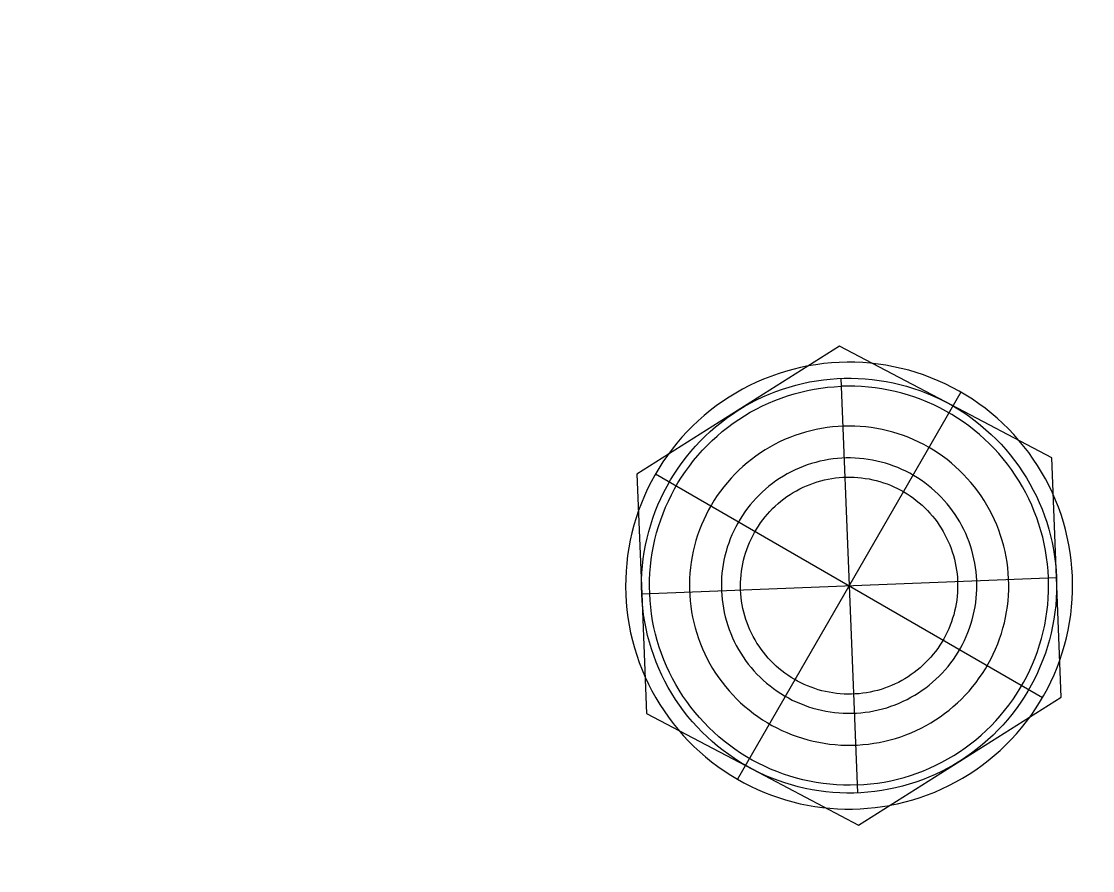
# Model space of a CAD drawing. Header units: inches. Extents: x -4 to 200, y 0 to 129.
# Drawn here: x 33.092 to 34.413, y 23.3 to 24.347 of the extents above; entities that cross this region are included whole.
import ezdxf

# ---------------------------------------------------------------- set-up
doc = ezdxf.new("R2010")
doc.units = ezdxf.units.IN
doc.layers.add('ZANO_R', color=7, linetype='Continuous', lineweight=0)
doc.layers.add('ZANO_W', color=1, linetype='Continuous', lineweight=0)
doc.styles.get("Standard").update_dxf_attribs({"font": 'arial.ttf'})
doc.dimstyles.new('amerykanie', dxfattribs={"dimtxt": 50, "dimasz": 50, "dimexe": 0.5, "dimexo": 0.5, "dimgap": 1, "dimtad": 1, "dimdec": 0, "dimzin": 0, "dimlunit": 5, "dimtxsty": 'Standard', "dimcen": 0.09, "dimclrd": 1, "dimclre": 1, "dimclrt": 1, "dimazin": 0, "dimtfac": 1, "dimtdec": 0, "dimtmove": 0, "dimatfit": 3, "dimfxl": 1, "dimtzin": 0, "dimarcsym": 1})

# ---------------------------------------------------------------- blocks, each defined once
blk = doc.blocks.new('*D370')
at = {"layer": 'ZANO_W', "color": 1, "lineweight": -2}
for p, q in [((37.2736, 45.8972), (2.0043, 45.8972)), ((2.5043, 19.7728), (2.5043, 44.8972)), ((37.2736, 18.7728), (2.0043, 18.7728))]:
    blk.add_line(p, q, dxfattribs=at)
at = {"layer": 'ZANO_W', "color": 1}
for points in [[(2.6709, 44.8972), (2.3376, 44.8972), (2.5043, 45.8972)], [(2.3376, 19.7728), (2.6709, 19.7728), (2.5043, 18.7728)]]:
    blk.add_solid(points, dxfattribs=at)
at = {"layer": 'ZANO_W', "color": 1, "insert": (1.1641, 32.335), "char_height": 1.625, "attachment_point": 5, "rotation": 90}
blk.add_mtext('27 1/8', dxfattribs=at)
blk = doc.blocks.new('*D371')
at = {"layer": 'ZANO_W', "color": 1, "lineweight": -2}
for p, q in [((37.5199, 64.6636), (-0.4531, 64.6636)), ((0.0469, 63.6636), (0.0469, 1.0179)), ((37.0452, 0.0179), (-0.4531, 0.0179))]:
    blk.add_line(p, q, dxfattribs=at)
at = {"layer": 'ZANO_W', "color": 1}
for points in [[(0.2136, 63.6636), (-0.1198, 63.6636), (0.0469, 64.6636)], [(-0.1198, 1.0179), (0.2136, 1.0179), (0.0469, 0.0179)]]:
    blk.add_solid(points, dxfattribs=at)
at = {"layer": 'ZANO_W', "color": 1, "insert": (-1.2933, 32.3407), "char_height": 1.625, "attachment_point": 5, "rotation": 90}
blk.add_mtext('64 5/8', dxfattribs=at)

msp = doc.modelspace()

# ---------------------------------------------------------------- linework, layer by layer
at = {"layer": 'ZANO_R'}
for p, q in [((34.10124, 23.94655), (33.97632, 23.86761)), ((34.23206, 23.87783), (34.10124, 23.94655)), ((34.06256, 23.92221), (34.05317, 23.92029)), ((34.07222, 23.92383), (34.06273, 23.92224)), ((34.08175, 23.92509), (34.07222, 23.92383)), ((34.09133, 23.92602), (34.08175, 23.92509)), ((34.10093, 23.92661), (34.09133, 23.92602)), ((34.11055, 23.92686), (34.10093, 23.92661)), ((34.12017, 23.92678), (34.11055, 23.92686)), ((34.12978, 23.92637), (34.12017, 23.92678)), ((34.13937, 23.92561), (34.12978, 23.92637)), ((34.14893, 23.92453), (34.13937, 23.92561)), ((34.15844, 23.92311), (34.14893, 23.92453)), ((34.1679, 23.92136), (34.15844, 23.92311)), ((34.01646, 23.9094), (34.00754, 23.90588)), ((34.02549, 23.9126), (34.01646, 23.9094)), ((34.03463, 23.91548), (34.02549, 23.9126)), ((34.04386, 23.91805), (34.03463, 23.91548)), ((34.05317, 23.92029), (34.04386, 23.91805)), ((34.17729, 23.91928), (34.1679, 23.92136)), ((34.18661, 23.91688), (34.17729, 23.91928)), ((34.19583, 23.91415), (34.18661, 23.91688)), ((34.20495, 23.9111), (34.19583, 23.91415)), ((34.21397, 23.90773), (34.20495, 23.9111)), ((33.9901, 23.89794), (33.9816, 23.89352)), ((33.99875, 23.90206), (33.9901, 23.89794)), ((34.00754, 23.90588), (33.99875, 23.90206)), ((34.03081, 23.89362), (34.03905, 23.89626)), ((34.03905, 23.89626), (34.04736, 23.89862)), ((34.04736, 23.89862), (34.05576, 23.90069)), ((34.05576, 23.90069), (34.06421, 23.90249)), ((34.06421, 23.90249), (34.07273, 23.90399)), ((34.07273, 23.90399), (34.08129, 23.90521)), ((34.07812, 23.89485), (34.08646, 23.8959)), ((34.08129, 23.90521), (34.08988, 23.90614)), ((34.08646, 23.8959), (34.09483, 23.89667)), ((34.08988, 23.90614), (34.09851, 23.90677)), ((34.09483, 23.89667), (34.10322, 23.89715)), ((34.09851, 23.90677), (34.10714, 23.90712)), ((34.10282, 23.90698), (34.12326, 23.3955)), ((34.11162, 23.89734), (34.10322, 23.89715)), ((34.10714, 23.90712), (34.11579, 23.90717)), ((34.12002, 23.89724), (34.11162, 23.89734)), ((34.11579, 23.90717), (34.12443, 23.90693)), ((34.12841, 23.89686), (34.12002, 23.89724)), ((34.12443, 23.90693), (34.13306, 23.9064)), ((34.13679, 23.89619), (34.12841, 23.89686)), ((34.13306, 23.9064), (34.14167, 23.90558)), ((34.14514, 23.89524), (34.13679, 23.89619)), ((34.14167, 23.90558), (34.15024, 23.90447)), ((34.15024, 23.90447), (34.15877, 23.90307)), ((34.15877, 23.90307), (34.16725, 23.90138)), ((34.16725, 23.90138), (34.17567, 23.89941)), ((34.17567, 23.89941), (34.18401, 23.89715)), ((34.18401, 23.89715), (34.19228, 23.89461)), ((34.22286, 23.90405), (34.21397, 23.90773)), ((34.23161, 23.90007), (34.22286, 23.90405)), ((34.24022, 23.89578), (34.23161, 23.90007)), ((34.24868, 23.89119), (34.24022, 23.89578)), ((33.96508, 23.8838), (33.95709, 23.87851)), ((33.97326, 23.8888), (33.96508, 23.8838)), ((33.9816, 23.89352), (33.97326, 23.8888)), ((34.25086, 23.88995), (33.97523, 23.41254)), ((33.99891, 23.88033), (34.00672, 23.88406)), ((34.00672, 23.88406), (34.01464, 23.88751)), ((34.01464, 23.88751), (34.02268, 23.8907)), ((34.02144, 23.87966), (34.02929, 23.88265)), ((34.02268, 23.8907), (34.03081, 23.89362)), ((34.02929, 23.88265), (34.03724, 23.88538)), ((34.03724, 23.88538), (34.04527, 23.88783)), ((34.04527, 23.88783), (34.05339, 23.89)), ((34.05339, 23.89), (34.06158, 23.8919)), ((34.06158, 23.8919), (34.06982, 23.89352)), ((34.06982, 23.89352), (34.07812, 23.89485)), ((34.15345, 23.894), (34.14514, 23.89524)), ((34.16172, 23.89248), (34.15345, 23.894)), ((34.16992, 23.89068), (34.16172, 23.89248)), ((34.17807, 23.8886), (34.16992, 23.89068)), ((34.18613, 23.88624), (34.17807, 23.8886)), ((34.19411, 23.88361), (34.18613, 23.88624)), ((34.19228, 23.89461), (34.20045, 23.8918)), ((34.202, 23.8807), (34.19411, 23.88361)), ((34.20045, 23.8918), (34.20853, 23.88871)), ((34.20853, 23.88871), (34.21649, 23.88535)), ((34.21649, 23.88535), (34.22434, 23.88172)), ((34.25697, 23.88631), (34.24868, 23.89119)), ((34.26508, 23.88115), (34.25697, 23.88631)), ((33.94928, 23.87295), (33.94168, 23.86713)), ((33.95709, 23.87851), (33.94928, 23.87295)), ((33.97632, 23.86761), (33.98371, 23.8721)), ((33.98371, 23.8721), (33.99124, 23.87635)), ((33.99124, 23.87635), (33.99891, 23.88033)), ((33.99856, 23.86909), (34.00606, 23.87287)), ((34.00606, 23.87287), (34.01369, 23.8764)), ((34.01369, 23.8764), (34.02144, 23.87966)), ((34.20978, 23.87753), (34.202, 23.8807)), ((34.21745, 23.8741), (34.20978, 23.87753)), ((34.225, 23.8704), (34.21745, 23.8741)), ((34.22434, 23.88172), (34.23206, 23.87783)), ((34.23241, 23.86645), (34.225, 23.8704)), ((34.36288, 23.80911), (34.23206, 23.87783)), ((34.23206, 23.87783), (34.23965, 23.87368)), ((34.23965, 23.87368), (34.24709, 23.86928)), ((34.24709, 23.86928), (34.25437, 23.86463)), ((34.27301, 23.8757), (34.26508, 23.88115)), ((34.28075, 23.86998), (34.27301, 23.8757)), ((34.28828, 23.864), (34.28075, 23.86998)), ((33.97632, 23.86761), (33.8514, 23.78868)), ((33.93427, 23.86104), (33.92709, 23.8547)), ((33.94168, 23.86713), (33.93427, 23.86104)), ((33.95513, 23.85267), (33.96203, 23.85789)), ((33.96203, 23.85789), (33.96909, 23.86287)), ((33.96909, 23.86287), (33.97632, 23.86761)), ((33.96996, 23.85147), (33.97688, 23.85624)), ((33.97688, 23.85624), (33.98396, 23.86077)), ((33.98396, 23.86077), (33.99119, 23.86506)), ((33.99119, 23.86506), (33.99856, 23.86909)), ((34.23969, 23.86225), (34.23241, 23.86645)), ((34.24682, 23.8578), (34.23969, 23.86225)), ((34.2538, 23.85312), (34.24682, 23.8578)), ((34.25437, 23.86463), (34.2615, 23.85973)), ((34.2615, 23.85973), (34.26846, 23.8546)), ((34.2956, 23.85775), (34.28828, 23.864)), ((34.30269, 23.85126), (34.2956, 23.85775)), ((33.92013, 23.84811), (33.9134, 23.84129)), ((33.92709, 23.8547), (33.92013, 23.84811)), ((33.9419, 23.84155), (33.94842, 23.84722)), ((33.94842, 23.84722), (33.95513, 23.85267)), ((33.95663, 23.84124), (33.96321, 23.84647)), ((33.96321, 23.84647), (33.96996, 23.85147)), ((34.07247, 23.8439), (34.0658, 23.84237)), ((34.07918, 23.84519), (34.07247, 23.8439)), ((34.08593, 23.84625), (34.07918, 23.84519)), ((34.09271, 23.84707), (34.08593, 23.84625)), ((34.09952, 23.84766), (34.09271, 23.84707)), ((34.10635, 23.84801), (34.09952, 23.84766)), ((34.11318, 23.84812), (34.10635, 23.84801)), ((34.12001, 23.848), (34.11318, 23.84812)), ((34.12684, 23.84764), (34.12001, 23.848)), ((34.13364, 23.84704), (34.12684, 23.84764)), ((34.14043, 23.84621), (34.13364, 23.84704)), ((34.14718, 23.84514), (34.14043, 23.84621)), ((34.15389, 23.84384), (34.14718, 23.84514)), ((34.16055, 23.84231), (34.15389, 23.84384)), ((34.26061, 23.84819), (34.2538, 23.85312)), ((34.26724, 23.84304), (34.26061, 23.84819)), ((34.2737, 23.83766), (34.26724, 23.84304)), ((34.26846, 23.8546), (34.27524, 23.84923)), ((34.27524, 23.84923), (34.28183, 23.84364)), ((34.28183, 23.84364), (34.28823, 23.83783)), ((34.30956, 23.84452), (34.30269, 23.85126)), ((34.31618, 23.83754), (34.30956, 23.84452)), ((33.90692, 23.83423), (33.90068, 23.82696)), ((33.9134, 23.84129), (33.90692, 23.83423)), ((33.92944, 23.82956), (33.93557, 23.83566)), ((33.93557, 23.83566), (33.9419, 23.84155)), ((33.93802, 23.82425), (33.94403, 23.83013)), ((33.94403, 23.83013), (33.95023, 23.83579)), ((33.95023, 23.83579), (33.95663, 23.84124)), ((34.03351, 23.83134), (34.0273, 23.82847)), ((34.0398, 23.83399), (34.03351, 23.83134)), ((34.04619, 23.83643), (34.0398, 23.83399)), ((34.05266, 23.83863), (34.04619, 23.83643)), ((34.0592, 23.84062), (34.05266, 23.83863)), ((34.0658, 23.84237), (34.0592, 23.84062)), ((34.16715, 23.84054), (34.16055, 23.84231)), ((34.17369, 23.83855), (34.16715, 23.84054)), ((34.18015, 23.83633), (34.17369, 23.83855)), ((34.18653, 23.83389), (34.18015, 23.83633)), ((34.19283, 23.83123), (34.18653, 23.83389)), ((34.19903, 23.82835), (34.19283, 23.83123)), ((34.27997, 23.83207), (34.2737, 23.83766)), ((34.28605, 23.82627), (34.27997, 23.83207)), ((34.28823, 23.83783), (34.29444, 23.83181)), ((34.29444, 23.83181), (34.30043, 23.82558)), ((34.32256, 23.83034), (34.31618, 23.83754)), ((34.32868, 23.82292), (34.32256, 23.83034)), ((33.8947, 23.81947), (33.88898, 23.81178)), ((33.90068, 23.82696), (33.8947, 23.81947)), ((33.91234, 23.81007), (33.91782, 23.81676)), ((33.91782, 23.81676), (33.92352, 23.82326)), ((33.92352, 23.82326), (33.92944, 23.82956)), ((33.92662, 23.8119), (33.93221, 23.81818)), ((33.93221, 23.81818), (33.93802, 23.82425)), ((34.00934, 23.8186), (34.0036, 23.8149)), ((34.01521, 23.8221), (34.00934, 23.8186)), ((34.0212, 23.82539), (34.01521, 23.8221)), ((34.0273, 23.82847), (34.0212, 23.82539)), ((34.20512, 23.82526), (34.19903, 23.82835)), ((34.21111, 23.82196), (34.20512, 23.82526)), ((34.21697, 23.81845), (34.21111, 23.82196)), ((34.22271, 23.81475), (34.21697, 23.81845)), ((34.29192, 23.82026), (34.28605, 23.82627)), ((34.29759, 23.81405), (34.29192, 23.82026)), ((34.30043, 23.82558), (34.30621, 23.81915)), ((34.30621, 23.81915), (34.31177, 23.81253)), ((34.33454, 23.81529), (34.32868, 23.82292)), ((33.88354, 23.80389), (33.87837, 23.79582)), ((33.88898, 23.81178), (33.88354, 23.80389)), ((33.90709, 23.8032), (33.91234, 23.81007)), ((33.91609, 23.79881), (33.92124, 23.80545)), ((33.92124, 23.80545), (33.92662, 23.8119)), ((33.99251, 23.80691), (33.98718, 23.80264)), ((33.99798, 23.811), (33.99251, 23.80691)), ((34.0036, 23.8149), (33.99798, 23.811)), ((34.07189, 23.80328), (34.06667, 23.80176)), ((34.07716, 23.80461), (34.07189, 23.80328)), ((34.08248, 23.80575), (34.07716, 23.80461)), ((34.08783, 23.80672), (34.08248, 23.80575)), ((34.09321, 23.80749), (34.08783, 23.80672)), ((34.09862, 23.80808), (34.09321, 23.80749)), ((34.10404, 23.80849), (34.09862, 23.80808)), ((34.10947, 23.80871), (34.10404, 23.80849)), ((34.11491, 23.80874), (34.10947, 23.80871)), ((34.12034, 23.80858), (34.11491, 23.80874)), ((34.12577, 23.80823), (34.12034, 23.80858)), ((34.13118, 23.8077), (34.12577, 23.80823)), ((34.13657, 23.80698), (34.13118, 23.8077)), ((34.14193, 23.80607), (34.13657, 23.80698)), ((34.14726, 23.80499), (34.14193, 23.80607)), ((34.15254, 23.80371), (34.14726, 23.80499)), ((34.15778, 23.80226), (34.15254, 23.80371)), ((34.22832, 23.81084), (34.22271, 23.81475)), ((34.23379, 23.80675), (34.22832, 23.81084)), ((34.23912, 23.80246), (34.23379, 23.80675)), ((34.30304, 23.80766), (34.29759, 23.81405)), ((34.30827, 23.80108), (34.30304, 23.80766)), ((34.31177, 23.81253), (34.31711, 23.80573)), ((34.31711, 23.80573), (34.32221, 23.79875)), ((34.34013, 23.80746), (34.33454, 23.81529)), ((34.34544, 23.79944), (34.34013, 23.80746)), ((34.36878, 23.66146), (34.36288, 23.80911)), ((33.87837, 23.79582), (33.87349, 23.78758)), ((33.8973, 23.78895), (33.90208, 23.79616)), ((33.90208, 23.79616), (33.90709, 23.8032)), ((33.90648, 23.78502), (33.91117, 23.792)), ((33.91117, 23.792), (33.91609, 23.79881)), ((33.97698, 23.79354), (33.97212, 23.78873)), ((33.982, 23.79818), (33.97698, 23.79354)), ((33.98718, 23.80264), (33.982, 23.79818)), ((34.0415, 23.79156), (34.0367, 23.78901)), ((34.04639, 23.79395), (34.0415, 23.79156)), ((34.05135, 23.79616), (34.04639, 23.79395)), ((34.05639, 23.79821), (34.05135, 23.79616)), ((34.0615, 23.80007), (34.05639, 23.79821)), ((34.06667, 23.80176), (34.0615, 23.80007)), ((34.16297, 23.80062), (34.15778, 23.80226)), ((34.1681, 23.79881), (34.16297, 23.80062)), ((34.17316, 23.79682), (34.1681, 23.79881)), ((34.17815, 23.79466), (34.17316, 23.79682)), ((34.18306, 23.79233), (34.17815, 23.79466)), ((34.18788, 23.78983), (34.18306, 23.79233)), ((34.24429, 23.79799), (34.23912, 23.80246)), ((34.2493, 23.79335), (34.24429, 23.79799)), ((34.25415, 23.78854), (34.2493, 23.79335)), ((34.31327, 23.79432), (34.30827, 23.80108)), ((34.31804, 23.78741), (34.31327, 23.79432)), ((34.32221, 23.79875), (34.32707, 23.7916)), ((34.32707, 23.7916), (34.33169, 23.78429)), ((34.35047, 23.79124), (34.34544, 23.79944)), ((34.35521, 23.78287), (34.35047, 23.79124)), ((33.8514, 23.78868), (33.8573, 23.64102)), ((33.86889, 23.77917), (33.86459, 23.7706)), ((33.87349, 23.78758), (33.86889, 23.77917)), ((33.87434, 23.78906), (34.35175, 23.51343)), ((33.8885, 23.77407), (33.89277, 23.78159)), ((33.89277, 23.78159), (33.8973, 23.78895)), ((33.89783, 23.77062), (33.90203, 23.77789)), ((33.90203, 23.77789), (33.90648, 23.78502)), ((33.96292, 23.77863), (33.95859, 23.77334)), ((33.96743, 23.78376), (33.96292, 23.77863)), ((33.97212, 23.78873), (33.96743, 23.78376)), ((34.01847, 23.77719), (34.01417, 23.77385)), ((34.02287, 23.78038), (34.01847, 23.77719)), ((34.02738, 23.78342), (34.02287, 23.78038)), ((34.03199, 23.78629), (34.02738, 23.78342)), ((34.0367, 23.78901), (34.03199, 23.78629)), ((34.06489, 23.77616), (34.06923, 23.77775)), ((34.06923, 23.77775), (34.07362, 23.77919)), ((34.07362, 23.77919), (34.07806, 23.78047)), ((34.07806, 23.78047), (34.08254, 23.7816)), ((34.08254, 23.7816), (34.08706, 23.78258)), ((34.08706, 23.78258), (34.09161, 23.78339)), ((34.09161, 23.78339), (34.09619, 23.78406)), ((34.09619, 23.78406), (34.10078, 23.78456)), ((34.10078, 23.78456), (34.10539, 23.7849)), ((34.10539, 23.7849), (34.11001, 23.78509)), ((34.11001, 23.78509), (34.11463, 23.78511)), ((34.11463, 23.78511), (34.11925, 23.78498)), ((34.11925, 23.78498), (34.12386, 23.78468)), ((34.12386, 23.78468), (34.12846, 23.78423)), ((34.12846, 23.78423), (34.13304, 23.78362)), ((34.13304, 23.78362), (34.1376, 23.78285)), ((34.1376, 23.78285), (34.14213, 23.78192)), ((34.14213, 23.78192), (34.14662, 23.78084)), ((34.14662, 23.78084), (34.15107, 23.77961)), ((34.15107, 23.77961), (34.15548, 23.77822)), ((34.15548, 23.77822), (34.15984, 23.77668)), ((34.19262, 23.78716), (34.18788, 23.78983)), ((34.19727, 23.78433), (34.19262, 23.78716)), ((34.20181, 23.78135), (34.19727, 23.78433)), ((34.20625, 23.77821), (34.20181, 23.78135)), ((34.21058, 23.77491), (34.20625, 23.77821)), ((34.25883, 23.78356), (34.25415, 23.78854)), ((34.26334, 23.77842), (34.25883, 23.78356)), ((34.26766, 23.77312), (34.26334, 23.77842)), ((34.32257, 23.78033), (34.31804, 23.78741)), ((34.32686, 23.7731), (34.32257, 23.78033)), ((34.33169, 23.78429), (34.33606, 23.77683)), ((34.33606, 23.77683), (34.34017, 23.76922)), ((34.35966, 23.77434), (34.35521, 23.78287)), ((33.86459, 23.7706), (33.86059, 23.76189)), ((33.88072, 23.75863), (33.88448, 23.76642)), ((33.88448, 23.76642), (33.8885, 23.77407)), ((33.89388, 23.7632), (33.89783, 23.77062)), ((33.95445, 23.7679), (33.95049, 23.76233)), ((33.95859, 23.77334), (33.95445, 23.7679)), ((34.00595, 23.76674), (34.00203, 23.76297)), ((34.01, 23.77037), (34.00595, 23.76674)), ((34.01417, 23.77385), (34.01, 23.77037)), ((34.04023, 23.76359), (34.04415, 23.76604)), ((34.04415, 23.76604), (34.04815, 23.76834)), ((34.04815, 23.76834), (34.05223, 23.77051)), ((34.05223, 23.77051), (34.05639, 23.77254)), ((34.05639, 23.77254), (34.06061, 23.77443)), ((34.06061, 23.77443), (34.06489, 23.77616)), ((34.15984, 23.77668), (34.16414, 23.77499)), ((34.16414, 23.77499), (34.16838, 23.77315)), ((34.16838, 23.77315), (34.17255, 23.77117)), ((34.17255, 23.77117), (34.17666, 23.76904)), ((34.17666, 23.76904), (34.18069, 23.76677)), ((34.18069, 23.76677), (34.18463, 23.76437)), ((34.18463, 23.76437), (34.1885, 23.76183)), ((34.21479, 23.77147), (34.21058, 23.77491)), ((34.21888, 23.76789), (34.21479, 23.77147)), ((34.22284, 23.76417), (34.21888, 23.76789)), ((34.22667, 23.76031), (34.22284, 23.76417)), ((34.2718, 23.76768), (34.26766, 23.77312)), ((34.27574, 23.7621), (34.2718, 23.76768)), ((34.33089, 23.76573), (34.32686, 23.7731)), ((34.33467, 23.75822), (34.33089, 23.76573)), ((34.34017, 23.76922), (34.34403, 23.76149)), ((34.3638, 23.76566), (34.35966, 23.77434)), ((34.36764, 23.75684), (34.3638, 23.76566)), ((33.8569, 23.75305), (33.85352, 23.74409)), ((33.86059, 23.76189), (33.8569, 23.75305)), ((33.874, 23.7427), (33.87722, 23.75073)), ((33.87722, 23.75073), (33.88072, 23.75863)), ((33.88675, 23.74798), (33.89019, 23.75565)), ((33.89019, 23.75565), (33.89388, 23.7632)), ((33.94318, 23.75079), (33.93983, 23.74483)), ((33.94674, 23.75662), (33.94318, 23.75079)), ((33.95049, 23.76233), (33.94674, 23.75662)), ((33.99107, 23.7509), (33.98771, 23.74663)), ((33.99458, 23.75505), (33.99107, 23.7509)), ((33.99824, 23.75907), (33.99458, 23.75505)), ((34.00203, 23.76297), (33.99824, 23.75907)), ((34.02201, 23.74941), (34.02546, 23.7525)), ((34.02546, 23.7525), (34.029, 23.75546)), ((34.029, 23.75546), (34.03265, 23.7583)), ((34.03265, 23.7583), (34.03639, 23.76101)), ((34.03639, 23.76101), (34.04023, 23.76359)), ((34.1885, 23.76183), (34.19227, 23.75916)), ((34.19227, 23.75916), (34.19595, 23.75636)), ((34.19595, 23.75636), (34.19952, 23.75344)), ((34.19952, 23.75344), (34.203, 23.75039)), ((34.203, 23.75039), (34.20637, 23.74723)), ((34.23037, 23.75632), (34.22667, 23.76031)), ((34.23392, 23.75221), (34.23037, 23.75632)), ((34.23734, 23.74798), (34.23392, 23.75221)), ((34.27949, 23.75639), (34.27574, 23.7621)), ((34.28304, 23.75055), (34.27949, 23.75639)), ((34.28639, 23.74459), (34.28304, 23.75055)), ((34.3382, 23.75059), (34.33467, 23.75822)), ((34.34146, 23.74285), (34.3382, 23.75059)), ((34.34403, 23.76149), (34.34762, 23.75362)), ((34.34762, 23.75362), (34.35094, 23.74564)), ((34.37117, 23.74789), (34.36764, 23.75684)), ((33.85352, 23.74409), (33.85045, 23.73501)), ((33.87104, 23.73458), (33.874, 23.7427)), ((33.88068, 23.73231), (33.88358, 23.7402)), ((33.88358, 23.7402), (33.88675, 23.74798)), ((33.93668, 23.73876), (33.93375, 23.73259)), ((33.93983, 23.74483), (33.93668, 23.73876)), ((33.98142, 23.73775), (33.97852, 23.73316)), ((33.98449, 23.74224), (33.98142, 23.73775)), ((33.98771, 23.74663), (33.98449, 23.74224)), ((34.00937, 23.73595), (34.01235, 23.73948)), ((34.01235, 23.73948), (34.01546, 23.7429)), ((34.01546, 23.7429), (34.01868, 23.74621)), ((34.01868, 23.74621), (34.02201, 23.74941)), ((34.20637, 23.74723), (34.20963, 23.74395)), ((34.20963, 23.74395), (34.21277, 23.74056)), ((34.21277, 23.74056), (34.21579, 23.73707)), ((34.2406, 23.74363), (34.23734, 23.74798)), ((34.24372, 23.73917), (34.2406, 23.74363)), ((34.24667, 23.73461), (34.24372, 23.73917)), ((34.28952, 23.73852), (34.28639, 23.74459)), ((34.29244, 23.73234), (34.28952, 23.73852)), ((34.34445, 23.735), (34.34146, 23.74285)), ((34.35094, 23.74564), (34.35399, 23.73755)), ((34.35399, 23.73755), (34.35677, 23.72936)), ((34.37439, 23.73882), (34.37117, 23.74789)), ((34.37729, 23.72965), (34.37439, 23.73882)), ((33.84769, 23.72583), (33.84526, 23.71656)), ((33.85045, 23.73501), (33.84769, 23.72583)), ((33.86597, 23.71805), (33.86837, 23.72636)), ((33.86837, 23.72636), (33.87104, 23.73458)), ((33.87569, 23.71627), (33.87805, 23.72433)), ((33.87805, 23.72433), (33.88068, 23.73231)), ((33.93104, 23.72632), (33.92854, 23.71996)), ((33.93375, 23.73259), (33.93104, 23.72632)), ((33.97577, 23.72847), (33.97318, 23.72368)), ((33.97852, 23.73316), (33.97577, 23.72847)), ((33.99869, 23.72087), (34.00117, 23.72478)), ((34.00117, 23.72478), (34.00377, 23.72859)), ((34.00377, 23.72859), (34.00651, 23.73232)), ((34.00651, 23.73232), (34.00937, 23.73595)), ((34.21579, 23.73707), (34.21869, 23.73347)), ((34.21869, 23.73347), (34.22147, 23.72977)), ((34.22147, 23.72977), (34.22411, 23.72598)), ((34.22411, 23.72598), (34.22663, 23.72211)), ((34.24947, 23.72995), (34.24667, 23.73461)), ((34.25211, 23.72519), (34.24947, 23.72995)), ((34.25458, 23.72035), (34.25211, 23.72519)), ((34.29515, 23.72606), (34.29244, 23.73234)), ((34.29764, 23.7197), (34.29515, 23.72606)), ((34.34718, 23.72705), (34.34445, 23.735)), ((34.34963, 23.71901), (34.34718, 23.72705)), ((34.35677, 23.72936), (34.35927, 23.72109)), ((34.37986, 23.72038), (34.37729, 23.72965)), ((33.84526, 23.71656), (33.84315, 23.70721)), ((33.86386, 23.70967), (33.86597, 23.71805)), ((33.87361, 23.70813), (33.87569, 23.71627)), ((33.92627, 23.71351), (33.92422, 23.70699)), ((33.92854, 23.71996), (33.92627, 23.71351)), ((33.96852, 23.71386), (33.96644, 23.70884)), ((33.97077, 23.71881), (33.96852, 23.71386)), ((33.97318, 23.72368), (33.97077, 23.71881)), ((33.99211, 23.70868), (33.99416, 23.71282)), ((33.99416, 23.71282), (33.99636, 23.71688)), ((33.99636, 23.71688), (33.99869, 23.72087)), ((34.22663, 23.72211), (34.22901, 23.71814)), ((34.22901, 23.71814), (34.23125, 23.7141)), ((34.23125, 23.7141), (34.23335, 23.70998)), ((34.25688, 23.71542), (34.25458, 23.72035)), ((34.25901, 23.71042), (34.25688, 23.71542)), ((34.2999, 23.71325), (34.29764, 23.7197)), ((34.30194, 23.70673), (34.2999, 23.71325)), ((34.3518, 23.71089), (34.34963, 23.71901)), ((34.3537, 23.70271), (34.3518, 23.71089)), ((34.35927, 23.72109), (34.36149, 23.71273)), ((34.36149, 23.71273), (34.36342, 23.70431)), ((34.38211, 23.71103), (34.37986, 23.72038)), ((34.38403, 23.7016), (34.38211, 23.71103)), ((33.84137, 23.6978), (33.83992, 23.68832)), ((33.84315, 23.70721), (33.84137, 23.6978)), ((33.86048, 23.69271), (33.86202, 23.70122)), ((33.86202, 23.70122), (33.86386, 23.70967)), ((33.87028, 23.69165), (33.8718, 23.69992)), ((33.8718, 23.69992), (33.87361, 23.70813)), ((33.9224, 23.7004), (33.92081, 23.69376)), ((33.92422, 23.70699), (33.9224, 23.7004)), ((33.96282, 23.69858), (33.96128, 23.69337)), ((33.96454, 23.70374), (33.96282, 23.69858)), ((33.96644, 23.70884), (33.96454, 23.70374)), ((33.98682, 23.69587), (33.98843, 23.7002)), ((33.98843, 23.7002), (33.9902, 23.70447)), ((33.9902, 23.70447), (33.99211, 23.70868)), ((34.23335, 23.70998), (34.2353, 23.70579)), ((34.2353, 23.70579), (34.23711, 23.70154)), ((34.23711, 23.70154), (34.23877, 23.69723)), ((34.26096, 23.70535), (34.25901, 23.71042)), ((34.26274, 23.70021), (34.26096, 23.70535)), ((34.26434, 23.69501), (34.26274, 23.70021)), ((34.30375, 23.70014), (34.30194, 23.70673)), ((34.30534, 23.69349), (34.30375, 23.70014)), ((34.35532, 23.69446), (34.3537, 23.70271)), ((34.36342, 23.70431), (34.36507, 23.69582)), ((34.38563, 23.69212), (34.38403, 23.7016)), ((33.83992, 23.68832), (33.83879, 23.67881)), ((33.85922, 23.68416), (33.86048, 23.69271)), ((33.86904, 23.68334), (33.87028, 23.69165)), ((33.91945, 23.68706), (33.91832, 23.68032)), ((33.92081, 23.69376), (33.91945, 23.68706)), ((33.95991, 23.68811), (33.95873, 23.6828)), ((33.96128, 23.69337), (33.95991, 23.68811)), ((33.98288, 23.68258), (33.98404, 23.68705)), ((33.98404, 23.68705), (33.98535, 23.69148)), ((33.98535, 23.69148), (33.98682, 23.69587)), ((34.23877, 23.69723), (34.24029, 23.69286)), ((34.24029, 23.69286), (34.24165, 23.68845)), ((34.24165, 23.68845), (34.24285, 23.68398)), ((34.26576, 23.68976), (34.26434, 23.69501)), ((34.267, 23.68447), (34.26576, 23.68976)), ((34.26806, 23.67913), (34.267, 23.68447)), ((34.30669, 23.68679), (34.30534, 23.69349)), ((34.3078, 23.68005), (34.30669, 23.68679)), ((34.35665, 23.68616), (34.35532, 23.69446)), ((34.3577, 23.67783), (34.35665, 23.68616)), ((34.36507, 23.69582), (34.36644, 23.68728)), ((34.36644, 23.68728), (34.36751, 23.6787)), ((34.38689, 23.68258), (34.38563, 23.69212)), ((33.83879, 23.67881), (33.838, 23.66926)), ((33.85758, 23.66695), (33.85826, 23.67557)), ((33.85826, 23.67557), (33.85922, 23.68416)), ((33.86742, 23.66662), (33.86809, 23.67499)), ((33.86809, 23.67499), (33.86904, 23.68334)), ((33.91743, 23.67354), (33.91677, 23.66674)), ((33.91832, 23.68032), (33.91743, 23.67354)), ((33.95692, 23.67208), (33.9563, 23.66668)), ((33.95773, 23.67746), (33.95692, 23.67208)), ((33.95873, 23.6828), (33.95773, 23.67746)), ((33.98034, 23.66895), (33.98103, 23.67352)), ((33.98103, 23.67352), (33.98188, 23.67807)), ((33.98188, 23.67807), (33.98288, 23.68258)), ((34.24285, 23.68398), (34.24391, 23.67948)), ((34.24391, 23.67948), (34.2448, 23.67495)), ((34.2448, 23.67495), (34.24554, 23.67039)), ((34.26893, 23.67377), (34.26806, 23.67913)), ((34.26961, 23.66837), (34.26893, 23.67377)), ((34.30869, 23.67327), (34.3078, 23.68005)), ((34.30933, 23.66647), (34.30869, 23.67327)), ((34.35847, 23.66946), (34.3577, 23.67783)), ((34.36751, 23.6787), (34.36829, 23.67009)), ((34.38781, 23.673), (34.38689, 23.68258)), ((34.38841, 23.6634), (34.38781, 23.673)), ((33.83754, 23.65969), (33.83741, 23.6501)), ((33.838, 23.66926), (33.83754, 23.65969)), ((33.8571, 23.64967), (33.8572, 23.65831)), ((33.8572, 23.65831), (33.85758, 23.66695)), ((33.8573, 23.64102), (34.36878, 23.66146)), ((33.86695, 23.64982), (33.86704, 23.65822)), ((33.86704, 23.65822), (33.86742, 23.66662)), ((33.91635, 23.65992), (33.91617, 23.65309)), ((33.91677, 23.66674), (33.91635, 23.65992)), ((33.95586, 23.66126), (33.9556, 23.65583)), ((33.9563, 23.66668), (33.95586, 23.66126)), ((33.97922, 23.65514), (33.97943, 23.65976)), ((33.97943, 23.65976), (33.97981, 23.66436)), ((33.97981, 23.66436), (33.98034, 23.66895)), ((34.24554, 23.67039), (34.24613, 23.6658)), ((34.24613, 23.6658), (34.24655, 23.6612)), ((34.24655, 23.6612), (34.24681, 23.65659)), ((34.27011, 23.66296), (34.26961, 23.66837)), ((34.27042, 23.65753), (34.27011, 23.66296)), ((34.30974, 23.65965), (34.30933, 23.66647)), ((34.30992, 23.65281), (34.30974, 23.65965)), ((34.35895, 23.66107), (34.35847, 23.66946)), ((34.35914, 23.65267), (34.35895, 23.66107)), ((34.36829, 23.67009), (34.36878, 23.66146)), ((34.37468, 23.51381), (34.36878, 23.66146)), ((34.36878, 23.66146), (34.36898, 23.65282)), ((34.38866, 23.65379), (34.38841, 23.6634)), ((33.83741, 23.6501), (33.83762, 23.64052)), ((33.8573, 23.64102), (33.8571, 23.64967)), ((33.86714, 23.64142), (33.86695, 23.64982)), ((33.91617, 23.65309), (33.91622, 23.64625)), ((33.91622, 23.64625), (33.91652, 23.63943)), ((33.9556, 23.65583), (33.95554, 23.65039)), ((33.95554, 23.65039), (33.95566, 23.64495)), ((33.95566, 23.64495), (33.95597, 23.63953)), ((33.97917, 23.65052), (33.97922, 23.65514)), ((33.97927, 23.6459), (33.97917, 23.65052)), ((33.97953, 23.64128), (33.97927, 23.6459)), ((34.24686, 23.64735), (34.24665, 23.64273)), ((34.24681, 23.65659), (34.24692, 23.65197)), ((34.24692, 23.65197), (34.24686, 23.64735)), ((34.27023, 23.64123), (34.27048, 23.64666)), ((34.27054, 23.6521), (34.27042, 23.65753)), ((34.27048, 23.64666), (34.27054, 23.6521)), ((34.30955, 23.63915), (34.30985, 23.64598)), ((34.30985, 23.64598), (34.30992, 23.65281)), ((34.35904, 23.64426), (34.35914, 23.65267)), ((34.36898, 23.65282), (34.36889, 23.64417)), ((34.38858, 23.64417), (34.38866, 23.65379)), ((33.83762, 23.64052), (33.83816, 23.63096)), ((33.8573, 23.64102), (33.8632, 23.49337)), ((33.85779, 23.63239), (33.8573, 23.64102)), ((33.85857, 23.62378), (33.85779, 23.63239)), ((33.86762, 23.63303), (33.86714, 23.64142)), ((33.86838, 23.62466), (33.86762, 23.63303)), ((33.91652, 23.63943), (33.91704, 23.63261)), ((33.91704, 23.63261), (33.91781, 23.62582)), ((33.95597, 23.63953), (33.95647, 23.63411)), ((33.95647, 23.63411), (33.95716, 23.62872)), ((33.97996, 23.63668), (33.97953, 23.64128)), ((33.98054, 23.6321), (33.97996, 23.63668)), ((33.98128, 23.62753), (33.98054, 23.6321)), ((34.24574, 23.63353), (34.24505, 23.62896)), ((34.24628, 23.63812), (34.24574, 23.63353)), ((34.24665, 23.64273), (34.24628, 23.63812)), ((34.26916, 23.63041), (34.26979, 23.63581)), ((34.26979, 23.63581), (34.27023, 23.64123)), ((34.30824, 23.62555), (34.30901, 23.63234)), ((34.30901, 23.63234), (34.30955, 23.63915)), ((34.35799, 23.62749), (34.35866, 23.63587)), ((34.35866, 23.63587), (34.35904, 23.64426)), ((34.3685, 23.63554), (34.36783, 23.62692)), ((34.36889, 23.64417), (34.3685, 23.63554)), ((34.38742, 23.62497), (34.38817, 23.63456)), ((34.38817, 23.63456), (34.38858, 23.64417)), ((33.83816, 23.63096), (33.83903, 23.62141)), ((33.83903, 23.62141), (33.84023, 23.6119)), ((33.85965, 23.6152), (33.85857, 23.62378)), ((33.86943, 23.61632), (33.86838, 23.62466)), ((33.91781, 23.62582), (33.91881, 23.61906)), ((33.91881, 23.61906), (33.92004, 23.61234)), ((33.95716, 23.62872), (33.95803, 23.62335)), ((33.95803, 23.62335), (33.95908, 23.61802)), ((33.98218, 23.623), (33.98128, 23.62753)), ((33.98323, 23.6185), (33.98218, 23.623)), ((33.98444, 23.61404), (33.98323, 23.6185)), ((34.2432, 23.61991), (34.24204, 23.61543)), ((34.24421, 23.62442), (34.2432, 23.61991)), ((34.24505, 23.62896), (34.24421, 23.62442)), ((34.26617, 23.61438), (34.26735, 23.61969)), ((34.26735, 23.61969), (34.26835, 23.62503)), ((34.26835, 23.62503), (34.26916, 23.63041)), ((34.30599, 23.61207), (34.30723, 23.61879)), ((34.30723, 23.61879), (34.30824, 23.62555)), ((34.3558, 23.61083), (34.35704, 23.61914)), ((34.35704, 23.61914), (34.35799, 23.62749)), ((34.36686, 23.61833), (34.3656, 23.60977)), ((34.36783, 23.62692), (34.36686, 23.61833)), ((34.38633, 23.61541), (34.38742, 23.62497)), ((33.84023, 23.6119), (33.84176, 23.60245)), ((33.86101, 23.60667), (33.85965, 23.6152)), ((33.86266, 23.59818), (33.86101, 23.60667)), ((33.87077, 23.60802), (33.86943, 23.61632)), ((33.87238, 23.59978), (33.87077, 23.60802)), ((33.92004, 23.61234), (33.92151, 23.60566)), ((33.92151, 23.60566), (33.92321, 23.59904)), ((33.95908, 23.61802), (33.96032, 23.61272)), ((33.96032, 23.61272), (33.96174, 23.60747)), ((33.96174, 23.60747), (33.96334, 23.60228)), ((33.9858, 23.60962), (33.98444, 23.61404)), ((33.98731, 23.60526), (33.9858, 23.60962)), ((33.98897, 23.60094), (33.98731, 23.60526)), ((34.23926, 23.60662), (34.23765, 23.60229)), ((34.24073, 23.611), (34.23926, 23.60662)), ((34.24204, 23.61543), (34.24073, 23.611)), ((34.26326, 23.6039), (34.26481, 23.60911)), ((34.26481, 23.60911), (34.26617, 23.61438)), ((34.3028, 23.59878), (34.30451, 23.6054)), ((34.30451, 23.6054), (34.30599, 23.61207)), ((34.35428, 23.60257), (34.3558, 23.61083)), ((34.3656, 23.60977), (34.36406, 23.60127)), ((34.38317, 23.59643), (34.38492, 23.60589)), ((34.38492, 23.60589), (34.38633, 23.61541)), ((33.84176, 23.60245), (33.84362, 23.59304)), ((33.84362, 23.59304), (33.84581, 23.58371)), ((33.86459, 23.58975), (33.86266, 23.59818)), ((33.87428, 23.59159), (33.87238, 23.59978)), ((33.92321, 23.59904), (33.92513, 23.59249)), ((33.92513, 23.59249), (33.92729, 23.586)), ((33.96334, 23.60228), (33.96512, 23.59714)), ((33.96512, 23.59714), (33.96708, 23.59207)), ((33.96708, 23.59207), (33.96921, 23.58706)), ((33.99078, 23.59669), (33.98897, 23.60094)), ((33.99274, 23.5925), (33.99078, 23.59669)), ((33.99484, 23.58839), (33.99274, 23.5925)), ((34.23397, 23.59381), (34.23192, 23.58967)), ((34.23588, 23.59802), (34.23397, 23.59381)), ((34.23765, 23.60229), (34.23588, 23.59802)), ((34.25756, 23.58862), (34.25964, 23.59365)), ((34.25964, 23.59365), (34.26154, 23.59874)), ((34.26154, 23.59874), (34.26326, 23.6039)), ((34.29871, 23.58574), (34.30087, 23.59223)), ((34.30087, 23.59223), (34.3028, 23.59878)), ((34.3504, 23.58622), (34.35248, 23.59436)), ((34.35248, 23.59436), (34.35428, 23.60257)), ((34.36223, 23.59282), (34.36011, 23.58443)), ((34.36406, 23.60127), (34.36223, 23.59282)), ((34.38109, 23.58704), (34.38317, 23.59643)), ((33.84581, 23.58371), (33.84832, 23.57447)), ((33.86681, 23.5814), (33.86459, 23.58975)), ((33.86931, 23.57312), (33.86681, 23.5814)), ((33.87646, 23.58348), (33.87428, 23.59159)), ((33.87891, 23.57544), (33.87646, 23.58348)), ((33.92729, 23.586), (33.92966, 23.57959)), ((33.92966, 23.57959), (33.93226, 23.57327)), ((33.96921, 23.58706), (33.97151, 23.58214)), ((33.97151, 23.58214), (33.97398, 23.57729)), ((33.99708, 23.58434), (33.99484, 23.58839)), ((33.99945, 23.58038), (33.99708, 23.58434)), ((34.00197, 23.5765), (33.99945, 23.58038)), ((34.22739, 23.58161), (34.22492, 23.57771)), ((34.22972, 23.5856), (34.22739, 23.58161)), ((34.23192, 23.58967), (34.22972, 23.5856)), ((34.25031, 23.57402), (34.2529, 23.5788)), ((34.2529, 23.5788), (34.25532, 23.58367)), ((34.25532, 23.58367), (34.25756, 23.58862)), ((34.29372, 23.57302), (34.29632, 23.57934)), ((34.29632, 23.57934), (34.29871, 23.58574)), ((34.34804, 23.57815), (34.3504, 23.58622)), ((34.36011, 23.58443), (34.35771, 23.57613)), ((34.37869, 23.57773), (34.38109, 23.58704)), ((33.84832, 23.57447), (33.85115, 23.56531)), ((33.87209, 23.56493), (33.86931, 23.57312)), ((33.88163, 23.56749), (33.87891, 23.57544)), ((33.88463, 23.55964), (33.88163, 23.56749)), ((33.93226, 23.57327), (33.93507, 23.56705)), ((33.93507, 23.56705), (33.9381, 23.56092)), ((33.97398, 23.57729), (33.97661, 23.57254)), ((33.97661, 23.57254), (33.97941, 23.56788)), ((33.97941, 23.56788), (33.98237, 23.56331)), ((34.00461, 23.57271), (34.00197, 23.5765)), ((34.00739, 23.56902), (34.00461, 23.57271)), ((34.01029, 23.56542), (34.00739, 23.56902)), ((34.21672, 23.56654), (34.21373, 23.56301)), ((34.21958, 23.57017), (34.21672, 23.56654)), ((34.22231, 23.57389), (34.21958, 23.57017)), ((34.22492, 23.57771), (34.22231, 23.57389)), ((34.24466, 23.56473), (34.24757, 23.56933)), ((34.24757, 23.56933), (34.25031, 23.57402)), ((34.28785, 23.56067), (34.29089, 23.5668)), ((34.29089, 23.5668), (34.29372, 23.57302)), ((34.3425, 23.56229), (34.34541, 23.57017)), ((34.34541, 23.57017), (34.34804, 23.57815)), ((34.35504, 23.56791), (34.35209, 23.55978)), ((34.35771, 23.57613), (34.35504, 23.56791)), ((34.37291, 23.55938), (34.37596, 23.5685)), ((34.37596, 23.5685), (34.37869, 23.57773)), ((33.85115, 23.56531), (33.85429, 23.55626)), ((33.85429, 23.55626), (33.85775, 23.54732)), ((33.87514, 23.55684), (33.87209, 23.56493)), ((33.87847, 23.54886), (33.87514, 23.55684)), ((33.88789, 23.55189), (33.88463, 23.55964)), ((33.9381, 23.56092), (33.94134, 23.5549)), ((33.94134, 23.5549), (33.94479, 23.549)), ((33.98237, 23.56331), (33.98548, 23.55885)), ((33.98548, 23.55885), (33.98874, 23.55451)), ((33.98874, 23.55451), (33.99216, 23.55027)), ((34.01331, 23.56192), (34.01029, 23.56542)), ((34.01646, 23.55853), (34.01331, 23.56192)), ((34.01971, 23.55526), (34.01646, 23.55853)), ((34.02308, 23.55209), (34.01971, 23.55526)), ((34.20407, 23.55307), (34.20063, 23.54999)), ((34.2074, 23.55627), (34.20407, 23.55307)), ((34.21062, 23.55959), (34.2074, 23.55627)), ((34.21373, 23.56301), (34.21062, 23.55959)), ((34.23501, 23.55159), (34.23838, 23.55586)), ((34.23838, 23.55586), (34.2416, 23.56024)), ((34.2416, 23.56024), (34.24466, 23.56473)), ((34.28115, 23.54877), (34.2846, 23.55466)), ((34.2846, 23.55466), (34.28785, 23.56067)), ((34.3359, 23.54683), (34.33933, 23.5545)), ((34.33933, 23.5545), (34.3425, 23.56229)), ((34.35209, 23.55978), (34.34886, 23.55176)), ((34.36947, 23.55016), (34.37284, 23.55916)), ((33.85775, 23.54732), (33.86152, 23.53851)), ((33.88206, 23.541), (33.87847, 23.54886)), ((33.88591, 23.53326), (33.88206, 23.541)), ((33.89141, 23.54426), (33.88789, 23.55189)), ((33.89519, 23.53676), (33.89141, 23.54426)), ((33.94479, 23.549), (33.94844, 23.54322)), ((33.94844, 23.54322), (33.95229, 23.53758)), ((33.99216, 23.55027), (33.99572, 23.54616)), ((33.99572, 23.54616), (33.99941, 23.54217)), ((33.99941, 23.54217), (34.00324, 23.53832)), ((34.02656, 23.54905), (34.02308, 23.55209)), ((34.03014, 23.54612), (34.02656, 23.54905)), ((34.03382, 23.54332), (34.03014, 23.54612)), ((34.03759, 23.54065), (34.03382, 23.54332)), ((34.04145, 23.53811), (34.03759, 23.54065)), ((34.18969, 23.54148), (34.18585, 23.5389)), ((34.19343, 23.54419), (34.18969, 23.54148)), ((34.19708, 23.54703), (34.19343, 23.54419)), ((34.20063, 23.54999), (34.19708, 23.54703)), ((34.22013, 23.53575), (34.22405, 23.53951)), ((34.22405, 23.53951), (34.22784, 23.54341)), ((34.22784, 23.54341), (34.2315, 23.54744)), ((34.2315, 23.54744), (34.23501, 23.55159)), ((34.27364, 23.53735), (34.27749, 23.54299)), ((34.27749, 23.54299), (34.28115, 23.54877)), ((34.32825, 23.53187), (34.3322, 23.53929)), ((34.3322, 23.53929), (34.3359, 23.54683)), ((34.34537, 23.54385), (34.34161, 23.53607)), ((34.34886, 23.55176), (34.34537, 23.54385)), ((34.3618, 23.53254), (34.36579, 23.54128)), ((34.36579, 23.54128), (34.36947, 23.55016)), ((33.86152, 23.53851), (33.86559, 23.52983)), ((33.86559, 23.52983), (33.86996, 23.52131)), ((33.89003, 23.52566), (33.88591, 23.53326)), ((33.89923, 23.52939), (33.89519, 23.53676)), ((33.90351, 23.52216), (33.89923, 23.52939)), ((33.95229, 23.53758), (33.95633, 23.53206)), ((33.95633, 23.53206), (33.96056, 23.5267)), ((33.96056, 23.5267), (33.96498, 23.52148)), ((34.00324, 23.53832), (34.00721, 23.53459)), ((34.00721, 23.53459), (34.0113, 23.53101)), ((34.0113, 23.53101), (34.01551, 23.52757)), ((34.01551, 23.52757), (34.01983, 23.52428)), ((34.0454, 23.53571), (34.04145, 23.53811)), ((34.04942, 23.53344), (34.0454, 23.53571)), ((34.05353, 23.53132), (34.04942, 23.53344)), ((34.0577, 23.52934), (34.05353, 23.53132)), ((34.06194, 23.5275), (34.0577, 23.52934)), ((34.06625, 23.52581), (34.06194, 23.5275)), ((34.16119, 23.52632), (34.15685, 23.52474)), ((34.16548, 23.52806), (34.16119, 23.52632)), ((34.1697, 23.52994), (34.16548, 23.52806)), ((34.17385, 23.53197), (34.1697, 23.52994)), ((34.17793, 23.53414), (34.17385, 23.53197)), ((34.18193, 23.53645), (34.17793, 23.53414)), ((34.18585, 23.5389), (34.18193, 23.53645)), ((34.20762, 23.52529), (34.21191, 23.52863)), ((34.21191, 23.52863), (34.21608, 23.53212)), ((34.21608, 23.53212), (34.22013, 23.53575)), ((34.26093, 23.52127), (34.26535, 23.52648)), ((34.26535, 23.52648), (34.26959, 23.53185)), ((34.26959, 23.53185), (34.27364, 23.53735)), ((34.32405, 23.52459), (34.32825, 23.53187)), ((34.33759, 23.52841), (34.33331, 23.5209)), ((34.34161, 23.53607), (34.33759, 23.52841)), ((34.35751, 23.52394), (34.3618, 23.53254)), ((33.86996, 23.52131), (33.87462, 23.51293)), ((33.87462, 23.51293), (33.87957, 23.50473)), ((33.8944, 23.5182), (33.89003, 23.52566)), ((33.89901, 23.51089), (33.8944, 23.5182)), ((33.90804, 23.51508), (33.90351, 23.52216)), ((33.91281, 23.50816), (33.90804, 23.51508)), ((33.96498, 23.52148), (33.96957, 23.51642)), ((33.96957, 23.51642), (33.97433, 23.51152)), ((34.01983, 23.52428), (34.02427, 23.52114)), ((34.02427, 23.52114), (34.02882, 23.51815)), ((34.02882, 23.51815), (34.03346, 23.51532)), ((34.03346, 23.51532), (34.0382, 23.51266)), ((34.0382, 23.51266), (34.04303, 23.51016)), ((34.0706, 23.52427), (34.06625, 23.52581)), ((34.07501, 23.52288), (34.0706, 23.52427)), ((34.07946, 23.52164), (34.07501, 23.52288)), ((34.08396, 23.52056), (34.07946, 23.52164)), ((34.08849, 23.51964), (34.08396, 23.52056)), ((34.09304, 23.51887), (34.08849, 23.51964)), ((34.09762, 23.51825), (34.09304, 23.51887)), ((34.10222, 23.5178), (34.09762, 23.51825)), ((34.10684, 23.51751), (34.10222, 23.5178)), ((34.11146, 23.51737), (34.10684, 23.51751)), ((34.11608, 23.5174), (34.11146, 23.51737)), ((34.12069, 23.51758), (34.11608, 23.5174)), ((34.1253, 23.51793), (34.12069, 23.51758)), ((34.1299, 23.51843), (34.1253, 23.51793)), ((34.13447, 23.51909), (34.1299, 23.51843)), ((34.13902, 23.51991), (34.13447, 23.51909)), ((34.14354, 23.52088), (34.13902, 23.51991)), ((34.14802, 23.52201), (34.14354, 23.52088)), ((34.15246, 23.5233), (34.14802, 23.52201)), ((34.15685, 23.52474), (34.15246, 23.5233)), ((34.18458, 23.51092), (34.18938, 23.51348)), ((34.18938, 23.51348), (34.19409, 23.51619)), ((34.19409, 23.51619), (34.1987, 23.51907)), ((34.1987, 23.51907), (34.20321, 23.52211)), ((34.20321, 23.52211), (34.20762, 23.52529)), ((34.24976, 23.43487), (34.37468, 23.51381)), ((34.25155, 23.51133), (34.25633, 23.51622)), ((34.25633, 23.51622), (34.26093, 23.52127)), ((34.31492, 23.51049), (34.3196, 23.51746)), ((34.3196, 23.51746), (34.32405, 23.52459)), ((34.32878, 23.51353), (34.32401, 23.50633)), ((34.33331, 23.5209), (34.32878, 23.51353)), ((34.34805, 23.50722), (34.35293, 23.5155)), ((34.35293, 23.5155), (34.35751, 23.52394)), ((33.87957, 23.50473), (33.88481, 23.4967)), ((33.90388, 23.50374), (33.89901, 23.51089)), ((33.90898, 23.49676), (33.90388, 23.50374)), ((33.91781, 23.50141), (33.91281, 23.50816)), ((33.92304, 23.49483), (33.91781, 23.50141)), ((33.97433, 23.51152), (33.97927, 23.50679)), ((33.97927, 23.50679), (33.98436, 23.50224)), ((33.98436, 23.50224), (33.98961, 23.49786)), ((34.04303, 23.51016), (34.04794, 23.50782)), ((34.04794, 23.50782), (34.05293, 23.50566)), ((34.05293, 23.50566), (34.05799, 23.50367)), ((34.05799, 23.50367), (34.06311, 23.50186)), ((34.06311, 23.50186), (34.0683, 23.50023)), ((34.0683, 23.50023), (34.07354, 23.49877)), ((34.15419, 23.49921), (34.15942, 23.50072)), ((34.15942, 23.50072), (34.16458, 23.50241)), ((34.16458, 23.50241), (34.16969, 23.50428)), ((34.16969, 23.50428), (34.17473, 23.50632)), ((34.17473, 23.50632), (34.17969, 23.50854)), ((34.17969, 23.50854), (34.18458, 23.51092)), ((34.23626, 23.49769), (34.24151, 23.50206)), ((34.24151, 23.50206), (34.24661, 23.5066)), ((34.24661, 23.5066), (34.25155, 23.51133)), ((34.30484, 23.49704), (34.30999, 23.50368)), ((34.30999, 23.50368), (34.31492, 23.51049)), ((34.32401, 23.50633), (34.31899, 23.49928)), ((34.34289, 23.49911), (34.34805, 23.50722)), ((33.8632, 23.49337), (33.99402, 23.42466)), ((33.88481, 23.4967), (33.89032, 23.48886)), ((33.89032, 23.48886), (33.8961, 23.48122)), ((33.91431, 23.48996), (33.90898, 23.49676)), ((33.91987, 23.48334), (33.91431, 23.48996)), ((33.92849, 23.48843), (33.92304, 23.49483)), ((33.93416, 23.48223), (33.92849, 23.48843)), ((33.98961, 23.49786), (33.99501, 23.49367)), ((33.99501, 23.49367), (34.00055, 23.48967)), ((34.00055, 23.48967), (34.00622, 23.48586)), ((34.07354, 23.49877), (34.07883, 23.4975)), ((34.07883, 23.4975), (34.08415, 23.49641)), ((34.08415, 23.49641), (34.08951, 23.49551)), ((34.08951, 23.49551), (34.0949, 23.49479)), ((34.0949, 23.49479), (34.10031, 23.49425)), ((34.10031, 23.49425), (34.10574, 23.49391)), ((34.10574, 23.49391), (34.11118, 23.49375)), ((34.11118, 23.49375), (34.11661, 23.49378)), ((34.11661, 23.49378), (34.12205, 23.494)), ((34.12205, 23.494), (34.12747, 23.4944)), ((34.12747, 23.4944), (34.13287, 23.49499)), ((34.13287, 23.49499), (34.13825, 23.49577)), ((34.13825, 23.49577), (34.14361, 23.49673)), ((34.14361, 23.49673), (34.14892, 23.49788)), ((34.14892, 23.49788), (34.15419, 23.49921)), ((34.21963, 23.48571), (34.22531, 23.48951)), ((34.22531, 23.48951), (34.23086, 23.4935)), ((34.23086, 23.4935), (34.23626, 23.49769)), ((34.29387, 23.48431), (34.29946, 23.49058)), ((34.29946, 23.49058), (34.30484, 23.49704)), ((34.31374, 23.49241), (34.30826, 23.48573)), ((34.31899, 23.49928), (34.31374, 23.49241)), ((34.33173, 23.48347), (34.33744, 23.49119)), ((34.33744, 23.49119), (34.34289, 23.49911)), ((33.8961, 23.48122), (33.90214, 23.47378)), ((33.90214, 23.47378), (33.90844, 23.46656)), ((33.92565, 23.47691), (33.91987, 23.48334)), ((33.93165, 23.47068), (33.92565, 23.47691)), ((33.94003, 23.47622), (33.93416, 23.48223)), ((33.94611, 23.47041), (33.94003, 23.47622)), ((34.00622, 23.48586), (34.01203, 23.48225)), ((34.01203, 23.48225), (34.01795, 23.47885)), ((34.01795, 23.47885), (34.02399, 23.47565)), ((34.02399, 23.47565), (34.03014, 23.47267)), ((34.19569, 23.47255), (34.20184, 23.47553)), ((34.20184, 23.47553), (34.20789, 23.47872)), ((34.20789, 23.47872), (34.21382, 23.48211)), ((34.21382, 23.48211), (34.21963, 23.48571)), ((34.28206, 23.47236), (34.28806, 23.47823)), ((34.28806, 23.47823), (34.29387, 23.48431)), ((34.30256, 23.47923), (34.29664, 23.47292)), ((34.30826, 23.48573), (34.30256, 23.47923)), ((34.31951, 23.46864), (34.32575, 23.47594)), ((34.32575, 23.47594), (34.33173, 23.48347)), ((33.90844, 23.46656), (33.91498, 23.45955)), ((33.93785, 23.46465), (33.93165, 23.47068)), ((33.94425, 23.45884), (33.93785, 23.46465)), ((33.95238, 23.46482), (33.94611, 23.47041)), ((33.95884, 23.45944), (33.95238, 23.46482)), ((34.03014, 23.47267), (34.03639, 23.4699)), ((34.03639, 23.4699), (34.04273, 23.46735)), ((34.04273, 23.46735), (34.04915, 23.46502)), ((34.04915, 23.46502), (34.05566, 23.46291)), ((34.05566, 23.46291), (34.06223, 23.46103)), ((34.06223, 23.46103), (34.06886, 23.45938)), ((34.15696, 23.45932), (34.16359, 23.46096)), ((34.16359, 23.46096), (34.17016, 23.46283)), ((34.17016, 23.46283), (34.17667, 23.46493)), ((34.17667, 23.46493), (34.1831, 23.46725)), ((34.1831, 23.46725), (34.18944, 23.46979)), ((34.18944, 23.46979), (34.19569, 23.47255)), ((34.26288, 23.45601), (34.26945, 23.46124)), ((34.26945, 23.46124), (34.27585, 23.46669)), ((34.27585, 23.46669), (34.28206, 23.47236)), ((34.28419, 23.46094), (34.27766, 23.45526)), ((34.29052, 23.46683), (34.28419, 23.46094)), ((34.29664, 23.47292), (34.29052, 23.46683)), ((34.30628, 23.45469), (34.31302, 23.46155)), ((34.31302, 23.46155), (34.31951, 23.46864)), ((33.91498, 23.45955), (33.92176, 23.45279)), ((33.92176, 23.45279), (33.92878, 23.44626)), ((33.95085, 23.45325), (33.94425, 23.45884)), ((33.95763, 23.44789), (33.95085, 23.45325)), ((33.96458, 23.44275), (33.95763, 23.44789)), ((33.96548, 23.45429), (33.95884, 23.45944)), ((33.97229, 23.44937), (33.96548, 23.45429)), ((33.97926, 23.44468), (33.97229, 23.44937)), ((34.06886, 23.45938), (34.07555, 23.45797)), ((34.07555, 23.45797), (34.08228, 23.45678)), ((34.08228, 23.45678), (34.08904, 23.45583)), ((34.08904, 23.45583), (34.09584, 23.45512)), ((34.09584, 23.45512), (34.10266, 23.45464)), ((34.10266, 23.45464), (34.10949, 23.45439)), ((34.10949, 23.45439), (34.11632, 23.45439)), ((34.11632, 23.45439), (34.12315, 23.45462)), ((34.12315, 23.45462), (34.12997, 23.45509)), ((34.12997, 23.45509), (34.13677, 23.4558)), ((34.13677, 23.4558), (34.14354, 23.45674)), ((34.14354, 23.45674), (34.15027, 23.45791)), ((34.15027, 23.45791), (34.15696, 23.45932)), ((34.2492, 23.44624), (34.25612, 23.45101)), ((34.25612, 23.45101), (34.26288, 23.45601)), ((34.27095, 23.44982), (34.26406, 23.4446)), ((34.27766, 23.45526), (34.27095, 23.44982)), ((34.29212, 23.44171), (34.29931, 23.44808)), ((34.29931, 23.44808), (34.30628, 23.45469)), ((33.92878, 23.44626), (33.93601, 23.43997)), ((33.93601, 23.43997), (33.94347, 23.43395)), ((33.94347, 23.43395), (33.95112, 23.42818)), ((33.97171, 23.43786), (33.96458, 23.44275)), ((33.979, 23.43321), (33.97171, 23.43786)), ((33.98639, 23.44023), (33.97926, 23.44468)), ((33.99367, 23.43603), (33.98639, 23.44023)), ((34.00109, 23.43208), (33.99367, 23.43603)), ((34.12484, 23.35594), (34.24976, 23.43487)), ((34.22002, 23.42961), (34.22753, 23.43339)), ((34.22753, 23.43339), (34.2349, 23.43743)), ((34.2349, 23.43743), (34.24213, 23.44171)), ((34.24213, 23.44171), (34.2492, 23.44624)), ((34.24976, 23.43487), (34.24238, 23.43038)), ((34.25699, 23.43962), (34.24976, 23.43487)), ((34.26406, 23.4446), (34.25699, 23.43962)), ((34.27708, 23.42974), (34.2847, 23.43559)), ((34.2847, 23.43559), (34.29212, 23.44171)), ((33.95112, 23.42818), (33.95897, 23.42269)), ((33.95897, 23.42269), (33.96701, 23.41747)), ((33.98644, 23.42881), (33.979, 23.43321)), ((33.99402, 23.42466), (33.98644, 23.42881)), ((33.99402, 23.42466), (34.12484, 23.35594)), ((34.00174, 23.42077), (33.99402, 23.42466)), ((34.00863, 23.42839), (34.00109, 23.43208)), ((34.00959, 23.41714), (34.00174, 23.42077)), ((34.0163, 23.42495), (34.00863, 23.42839)), ((34.02409, 23.42178), (34.0163, 23.42495)), ((34.03197, 23.41888), (34.02409, 23.42178)), ((34.1968, 23.41983), (34.20465, 23.42283)), ((34.20465, 23.42283), (34.21239, 23.42609)), ((34.21239, 23.42609), (34.22002, 23.42961)), ((34.22717, 23.42215), (34.21937, 23.41843)), ((34.23484, 23.42614), (34.22717, 23.42215)), ((34.24238, 23.43038), (34.23484, 23.42614)), ((34.26125, 23.41885), (34.26926, 23.42416)), ((34.26926, 23.42416), (34.27708, 23.42974)), ((33.96701, 23.41747), (33.97523, 23.41254)), ((33.97523, 23.41254), (33.98334, 23.40803)), ((33.98334, 23.40803), (33.9916, 23.4038)), ((34.01756, 23.41378), (34.00959, 23.41714)), ((34.02563, 23.41069), (34.01756, 23.41378)), ((34.0338, 23.40787), (34.02563, 23.41069)), ((34.03995, 23.41625), (34.03197, 23.41888)), ((34.04207, 23.40534), (34.0338, 23.40787)), ((34.04802, 23.41389), (34.03995, 23.41625)), ((34.05616, 23.41181), (34.04802, 23.41389)), ((34.06437, 23.41), (34.05616, 23.41181)), ((34.07263, 23.40848), (34.06437, 23.41)), ((34.08094, 23.40724), (34.07263, 23.40848)), ((34.08929, 23.40629), (34.08094, 23.40724)), ((34.13963, 23.40658), (34.14796, 23.40763)), ((34.14796, 23.40763), (34.15626, 23.40897)), ((34.15626, 23.40897), (34.16451, 23.41058)), ((34.16451, 23.41058), (34.17269, 23.41248)), ((34.17269, 23.41248), (34.18081, 23.41466)), ((34.18081, 23.41466), (34.18885, 23.41711)), ((34.19527, 23.40887), (34.18704, 23.40623)), ((34.18885, 23.41711), (34.1968, 23.41983)), ((34.20341, 23.41178), (34.19527, 23.40887)), ((34.21144, 23.41497), (34.20341, 23.41178)), ((34.21937, 23.41843), (34.21144, 23.41497)), ((34.23617, 23.40464), (34.2447, 23.40909)), ((34.2447, 23.40909), (34.25306, 23.41382)), ((34.25306, 23.41382), (34.26125, 23.41885)), ((33.9916, 23.4038), (34, 23.39986)), ((34, 23.39986), (34.00853, 23.39619)), ((34.00853, 23.39619), (34.01718, 23.39282)), ((34.05041, 23.40308), (34.04207, 23.40534)), ((34.05883, 23.40111), (34.05041, 23.40308)), ((34.06731, 23.39942), (34.05883, 23.40111)), ((34.07584, 23.39802), (34.06731, 23.39942)), ((34.08442, 23.3969), (34.07584, 23.39802)), ((34.09302, 23.39608), (34.08442, 23.3969)), ((34.09767, 23.40562), (34.08929, 23.40629)), ((34.10165, 23.39555), (34.09302, 23.39608)), ((34.10606, 23.40524), (34.09767, 23.40562)), ((34.11029, 23.39531), (34.10165, 23.39555)), ((34.11447, 23.40515), (34.10606, 23.40524)), ((34.11894, 23.39537), (34.11029, 23.39531)), ((34.12287, 23.40534), (34.11447, 23.40515)), ((34.12758, 23.39571), (34.11894, 23.39537)), ((34.12287, 23.40534), (34.13126, 23.40582)), ((34.1362, 23.39635), (34.12758, 23.39571)), ((34.13126, 23.40582), (34.13963, 23.40658)), ((34.1448, 23.39728), (34.1362, 23.39635)), ((34.15335, 23.39849), (34.1448, 23.39728)), ((34.16187, 23.4), (34.15335, 23.39849)), ((34.17033, 23.40179), (34.16187, 23.4)), ((34.17872, 23.40387), (34.17033, 23.40179)), ((34.18704, 23.40623), (34.17872, 23.40387)), ((34.20975, 23.39313), (34.21869, 23.39666)), ((34.21869, 23.39666), (34.2275, 23.4005)), ((34.2275, 23.4005), (34.23617, 23.40464)), ((34.01718, 23.39282), (34.02593, 23.38974)), ((34.02593, 23.38974), (34.03478, 23.38695)), ((34.03478, 23.38695), (34.04373, 23.38447)), ((34.04373, 23.38447), (34.05275, 23.38229)), ((34.05275, 23.38229), (34.06184, 23.38041)), ((34.16352, 23.38027), (34.17293, 23.3822)), ((34.17293, 23.3822), (34.18228, 23.38445)), ((34.18228, 23.38445), (34.19154, 23.38702)), ((34.19154, 23.38702), (34.2007, 23.38992)), ((34.2007, 23.38992), (34.20975, 23.39313)), ((34.06184, 23.38041), (34.07098, 23.37884)), ((34.07098, 23.37884), (34.08018, 23.37758)), ((34.08018, 23.37758), (34.08941, 23.37663)), ((34.08941, 23.37663), (34.09867, 23.37599)), ((34.09867, 23.37599), (34.10795, 23.37566)), ((34.10795, 23.37566), (34.11723, 23.37564)), ((34.11723, 23.37564), (34.1265, 23.37594)), ((34.1265, 23.37594), (34.13577, 23.37655)), ((34.13577, 23.37655), (34.145, 23.37747)), ((34.145, 23.37747), (34.1542, 23.3787)), ((34.1542, 23.3787), (34.16335, 23.38024))]:
    msp.add_line(p, q, dxfattribs=at)

# ---------------------------------------------------------------- dimensions: what is measured, and where the dimension line sits
at = {"layer": 'ZANO_W'}
for base, p1, p2, picture, middle in [((0.0469, 0.01791), (38.01991, 64.66358), (37.54521, 0.01791), '*D371', (-1.29332, 32.34075)), ((2.50427, 45.8972), (37.77361, 18.7728), (37.77361, 45.8972), '*D370', (1.16405, 32.335))]:
    dim = msp.add_linear_dim(base=base, p1=p1, p2=p2, angle=90, dimstyle='amerykanie', override={"dimtxt": 1.625, "dimasz": 1, "dimgap": 0.5, "dimdec": 4, "dimaunit": 1, "dimadec": 1, "dimtdec": 4, "dimtmove": 1, "dimfrac": 2}, dxfattribs=at)
    dim.commit()
    dim.dimension.update_dxf_attribs({"geometry": picture, "text_midpoint": middle})

doc.saveas('drawing.dxf')
